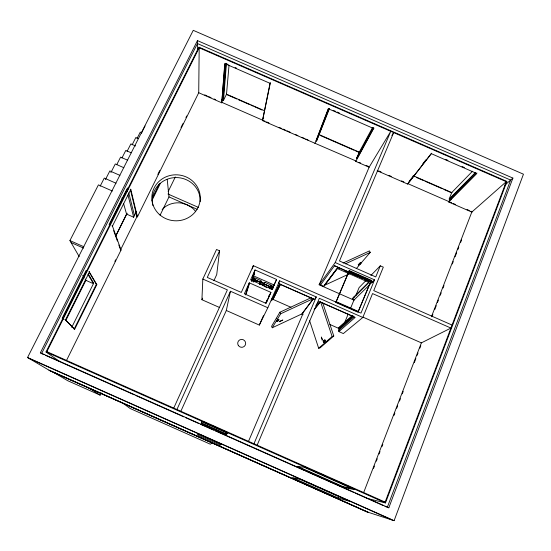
<?xml version="1.0" encoding="UTF-8"?>
<svg xmlns="http://www.w3.org/2000/svg" width="551" height="551" viewBox="0 0 551 551"><rect width="100%" height="100%" fill="white"/><g stroke="black" fill="none" stroke-linecap="round" stroke-linejoin="round"><path stroke-width="0.83" d="M197.396 51.25L197.465 40.602L512.898 178.09L388.827 507.781L387.298 507.375L510.632 180.074L197.444 43.543L41.587 353.597L43.942 354.651M137.419 216.88L130.807 189.406L130.291 189.179L136.958 216.674L137.419 216.88L198.725 92.74L199.186 47.792L506.266 181.685L385.135 502.092L382.67 501.5M219.732 307.582L201.914 299.71L202.83 279.054L216.536 249.472L219.573 250.808L216.729 274.556L213.919 280.673M323.451 341.827C325.035 345.319 326.495 335.945 323.471 341.889M198.725 92.74L221.784 102.817L224.76 63.579L270.018 83.318L262.51 120.621L355.946 160.961L355.767 161.381L369.129 167.222L390.762 131.324L335.228 262.558L319.132 284.791L353.935 300.116L374.563 279.853L335.228 262.558M221.784 102.817L224.911 63.985M223.045 100.22L225.958 63.248M221.474 99.531L223.486 100.413L226.365 64.481M223.486 100.413L226.509 94.166L229.03 65.266M254.362 273.062L252.041 280.287M201.37 423.505L201.721 421.722L227.721 433.286L226.027 434.47L201.37 423.505L201.845 421.777M270.348 82.836L262.51 120.621M180.866 411.232L226.316 310.488L230.449 291.245L267.827 307.74L279.632 280.803L316.281 296.955L253.956 443.755M260.451 283.655L261.243 280.735L254.321 277.676L252.992 280.438M252.317 268.943L253.315 265.672L360.988 313.106L374.563 279.853M245.491 294.923L249.279 282.828L270.913 292.367L266.078 303.374L244.369 293.793L249.279 282.828M246.221 293.779L249.321 283.944M274.061 284.936L253.178 275.734L255.037 269.969L276.588 279.46L272.228 289.378L250.615 279.853L255.037 269.969M251.738 280.79L252.138 279.77M251.773 280.796L252.041 279.97M251.931 280.28C254.893 281.871 251.256 278.606 251.835 280.9L252 279.991L253.983 280.769L253.866 281.12M254.404 272.959L252.599 278.703M252.42 279.233L254.218 273.627M253.074 280.783L252.937 281.272L253.136 280.707M251.986 280.335L251.959 280.549M253.088 276.933L253.274 276.492L253.04 277.077M253.26 276.519L253.198 276.829M251.952 280.528L252.021 280.245M252.372 279.261L252.73 278.2M252.468 278.909L252.64 278.489M252.537 278.944L252.627 278.537M253.694 282.153L254.844 278.992L253.067 278.214L252.744 278.937M252.379 279.233L252.516 278.503L262.2 283.111L262.524 282.381L260.754 281.595L259.824 283.923M252.496 278.586L252.351 279.405M254.286 273.406L251.8 280.81M251.835 280.9L252.785 278.041M394.11 520.667L523.45 174.192L193.256 30.333L27.55 357.53L50.423 371.016L366.704 511.796L394.11 520.667L27.55 357.53M259.59 284.22L259.914 283.579M259.845 284.006L260.754 281.595M366.539 498.276L385.48 502.918L506.954 181.431L198.911 47.124L46.022 351.958L59.797 361.601M260.182 283.82L263.226 284.936M314.931 143.529L328.279 108.726L373.681 128.528L373.874 128.066L355.767 161.381M328.355 109.015L316.109 140.891L316.522 141.07L329.443 108.643M316.522 141.07L329.078 108.513M363.667 492.539L421.377 342.867L450.932 328.065L372.545 293.58L362.827 317.459L343.342 333.569L338.837 331.578L339.388 330.242M431.667 316.178L471.794 212.094L506.266 181.685M373.544 468.405L374.466 466.001M376.319 461.194L377.249 458.79M379.102 453.976L380.032 451.572M381.884 446.765L382.807 444.354M393.931 415.495L394.86 413.092M396.713 408.277L397.643 405.873M399.496 401.066L400.419 398.662M402.271 393.848L403.201 391.444M414.324 362.586L415.867 358.577M417.107 355.367L418.03 352.964M419.883 348.149L420.812 345.746M431.936 316.887L432.859 314.483M434.718 309.669L436.261 305.66M437.494 302.458L438.424 300.047M440.277 295.24L441.206 292.836M443.059 288.021L443.982 285.618M452.323 263.97L453.253 261.567M455.105 256.759L456.648 252.751M457.888 249.541L458.811 247.137M460.67 242.33L461.593 239.919M338.252 498.001L349.279 501.217L299.916 479.246L292.423 477.6L338.252 498.001L338.831 496.52M343.149 487.263L354.527 489.646L304.062 467.207L296.293 466.422L343.149 487.263L343.356 486.733L354.748 489.081M451.035 199.848L449.182 199.042L451.744 192.554L472.524 171.216M471.794 212.094L448.431 201.88L476.918 173.007M274.067 284.268L271.25 289.468L271.829 288.455M269.735 288.118L269.887 287.78L271.857 288.476M263.53 285.921L264.611 283.297L262.841 282.518L262.517 283.248L271.98 287.415L272.297 286.685L270.527 285.907L269.48 288.256M263.654 285.68L264.611 283.297M372.373 281.141L371.78 282.587L369.425 281.554M452.061 325.069L373.75 290.618L383.31 267.139L380.293 265.816L375.761 276.919L339.485 260.974L393.662 132.584L391.871 135.505M377.173 170.734L407.623 184.048L431.536 153.212M371.291 280.287L357.985 312.21L335.848 302.458L349.313 270.624L371.291 280.287L358.129 311.852M353.625 297.967L354.086 296.851M344.306 323.478L348.156 314.132M350.725 307.899L353.935 300.116M355.87 295.426L359.094 287.601L365.568 280.941M353.577 316.019L339.244 328.685L338.521 328.368L338.872 327.514L352.316 315.489M339.809 330.951L338.541 330.393L339.244 328.685M354.272 299.902L352.337 299.048L352.681 298.208L368.75 282.112M335.993 302.1L349.313 270.624M321.839 285.287L320.468 285.019L323.692 286.437L325.049 284.268M257.152 445.18L319.332 298.298L362.827 317.459M372.717 282.539L334.505 265.734L371.808 282.505M319.132 284.791L369.129 167.222M248.522 441.317L303.009 313.56M373.709 127.86L356.91 158.716L356.497 158.536L359.252 152.152L372.586 127.46M226.027 434.47L227.962 432.728M220.166 445.001L221.543 444.388L197.733 433.789L197.589 434.953L220.166 445.001L220.813 443.521M272.483 287.67L273.131 287.904L272.476 287.691M279.805 283.731L271.491 300.818L279.75 284.054L313.34 298.862L301.81 314.194L303.078 314.752M272.235 299.124L272.959 299.441L280.156 284.853M270.486 286.789L264.494 284.109M270.803 288.269L271.877 285.425L264.955 282.367M270.761 288.352L270.073 288.876M271.471 288.993L270.631 288.249M265.837 302.885L267.132 299.944M272.049 289.22L272.704 287.712L273.117 287.932M273.144 287.181L272.359 288.214M226.316 310.488L259.321 325.076L263.44 315.695M270.204 286.637L270.527 285.907M271.684 288.696L273.73 285.418M259.824 283.579L263.722 285.439M263.192 285.019L264.948 282.374M263.784 285.26L260.051 283.545M270.693 288.304L271.636 288.731M253.178 275.734L254.142 273.585M251.566 281.017L252.51 278.806M260.74 282.456L254.734 279.812L254.5 280.342L253.439 280.066M254.514 279.722L254.844 278.992M253.315 265.672L241.304 292.436L207.279 277.422L219.573 250.808M173.744 408.091L227.377 289.888L202.83 279.054M176.926 409.503L230.449 291.245M271.567 289.599L271.932 288.979M271.595 289.619L271.788 289.206M271.857 289.027L272.001 288.745M273.461 285.521L273.22 286.079L273.64 285.184M201.914 299.71L202.63 298.16M271.912 289.172L273.93 284.984M268.564 296.831L269.646 294.496M276.588 279.46L272.724 287.725M266.126 302.561L267.559 299.462M268.998 296.355L269.714 294.806M265.968 303.036L270.913 292.367M359.824 263.681L360.375 263.406M270.018 83.318L270.224 82.864M54.273 372.731L67.794 380.748L100.124 395.143L101.198 392.897M279.632 280.803L278.31 283.551L314.38 299.448L316.281 296.955M160.079 215.214L168.985 196.921L167.228 179.44M168.151 191.652L175.308 176.981M259.321 325.076L267.827 307.74M152.475 197.775L159.294 183.91M151.986 200.419L160.327 183.449M123.582 203.574L126.558 214.098L133.659 217.225L136.373 211.742M114.877 261.374L115.634 259.831M66.554 360.368L121.041 250.037L120.579 249.83L137.716 215.138M157.841 174.398L159.742 170.548M181.01 127.501L182.911 123.658M185.949 117.508L186.706 115.972M74.151 329.078L96.335 284.371L89.014 271.615L96.831 284.591L74.647 329.298L65.046 319.497L74.647 329.298M273.599 285.645L273.689 285.487M115.538 236.241L126.73 213.747M116.075 235.518L127.185 213.203M71.72 327.377L93.691 283.2L88.263 273.93M272.959 299.441L280.514 284.247M48.901 353.108L46.842 351.655L199.186 47.792M65.576 319.738L89.544 271.85M121.041 250.037L112.452 226.082L130.807 189.406M65.975 320.152L85.887 280.349L84.992 278.902M41.587 353.597L40.375 352.792L197.465 40.602M86.176 270.362L62.16 318.223L63.324 319.428M110.152 222.99L126.682 190.04L127.102 191.693M132.123 144.851L135.849 137.502L138.191 138.528M137.027 138.528L140.264 132.137L141.814 132.812M141.407 133.163L145.044 125.993M116.702 164.763L120.593 157.118L127.687 160.231M121.95 157.979L125.793 150.437L131.248 152.834M127.088 151.346L130.876 143.894L135.601 145.974M100.158 186.162L104.291 178.076L116.013 183.235M105.406 179.633L109.849 170.934L119.898 175.349M110.903 172.532L115.283 163.95L123.865 167.718M79.192 256.58L69.915 240.58L98.422 184.881L112.397 191.032M272.855 287.298L273.02 286.899L272.325 288.207L272.642 287.581M356.497 158.536L373.199 127.756M271.753 288.731L273.613 285.315M273.22 286.079L273.675 285.198M273.881 285.046L273.399 285.955M271.733 289.289L272.731 287.47M272.077 288.876L272.828 287.443L272.545 287.774M311.177 297.705L279.894 312.224L271.574 326.344L272.263 327.762L301.934 313.905L313.478 298.546L280.659 313.795L272.263 327.762M320.468 285.019L334.505 265.734M326.061 282.932L336.661 268.916M323.692 286.437L337.281 268.502L368.97 282.436L352.337 299.048M337.419 268.385L324.608 285.28L349.554 273.737M409.035 181.499L413.794 175.39M422.775 163.854L425.951 159.783M407.623 184.048L431.35 153.674L476.732 173.469L448.431 201.88M315.875 305.44L319.029 301.5L355.168 317.424L338.837 331.578M314.139 309.51L320.524 301.652L332.129 336.516L318.671 348.266L309.621 320.758M314.545 309.152L320.386 301.962L354.052 316.797L338.541 330.393M276.471 318.547L276.85 318.292M356.249 268.681L370.238 252.406L369.459 250.898L343.101 263.02M277.98 320.937C281.189 316.894 274.026 322.783 277.415 321.281M370.871 275.5L380.293 265.816M449.182 199.042L475.052 172.869M449.492 199.18L475.472 172.938M277.36 321.522C282.236 316.935 274.391 322.376 277.525 321.515M338.521 328.368L352.578 315.847M162.146 209.47L165.438 206.584A21.778 20.855 0.6 0 1 181.623 203.112L187.023 204.717L191.81 207.596A21.778 20.855 0.6 0 1 195.667 211.556M504.812 185.164L512.898 178.09M322.7 302.781L333.782 336.007L320.159 347.805L318.671 348.266M212.004 442.935L210.365 444.223L130.174 408.518L123.617 403.697M279.681 321.274L282.842 320.021L279.55 321.743M277.849 320.641L277.931 320.668M345.422 263.826L370.238 252.406M332.129 336.516L333.782 336.007M225.758 63.475L228.1 64.495M235.119 67.553L236.682 68.234M333.183 110.317L335.531 111.343M337.095 112.025L339.444 113.051M445.621 159.356L447.97 160.382M462.048 166.519L464.397 167.545M226.509 94.166L264.68 110.834M319.36 134.719L359.769 152.379M413.25 175.735L451.992 192.657M226.53 94.51L236.772 98.98M238.342 99.669L249.369 104.49M250.946 105.179L253.308 106.205M254.886 106.894L261.973 109.993M320.248 135.45L354.107 150.244M355.684 150.926L358.832 152.303M413.174 176.044L414.751 176.726M416.322 177.415L423.409 180.514M424.986 181.203L442.315 188.773M443.886 189.454L450.973 192.554M263.288 117.804L263.736 118.004M204.745 94.882L207.1 95.908M208.664 96.59L211.012 97.617M214.146 98.987L215.716 99.676M221.984 102.41L265.052 121.234M266.615 121.916L268.964 122.942M279.13 127.391L281.478 128.417M283.042 129.099L285.39 130.126M286.954 130.807L290.081 132.178M295.556 134.568L297.905 135.594M301.817 137.302L304.166 138.329M305.729 139.017L308.078 140.037M359.087 162.338L360.657 163.02M366.16 165.424L368.516 166.457M378.73 170.92L381.085 171.946M388.944 175.383L391.3 176.416M401.514 180.88L403.869 181.906M407.795 183.621L448.597 201.452M449.361 201.79L451.668 202.796M453.204 203.471L455.512 204.476M467.028 209.511L469.335 210.516M470.871 211.191L472.407 211.859M71.086 242.612L83.587 248.102M348.962 271.044L370.885 280.686M337.997 267.731L340.353 268.771M344.279 270.493L348.997 272.566M349.244 272.676L353.907 274.729M354.493 274.99L357.792 276.437M359.211 277.063L361.676 278.145M365.492 279.825L367.896 280.879M167.959 194.007L198.587 207.472M168.985 196.921L197.168 209.318M336.324 301.741L358.508 311.515M363.102 317.19L421.377 342.867M254.521 279.901L259.879 282.264M264.48 284.254L270.603 286.954M264.604 286.492L266.815 287.505M111.936 225.848L112.452 226.082M271.753 298.835L291.018 307.327M329.904 324.484L339.939 328.913M69.915 240.58L83.848 246.745M96.335 284.371L96.831 284.591M85.887 280.349L93.443 283.696L88.002 274.453M46.842 351.655L385.135 502.092M202.734 421.508L211.143 425.248M212.672 425.93L221.082 429.67M222.611 430.352L227.198 432.39M304.297 466.642L306.625 467.675M316.715 472.166L323.699 475.272M336.895 481.14L340.001 482.518M341.551 483.213L348.542 486.319M46.022 351.958L385.48 502.918M201.604 422.982L226.254 433.947M298.063 466.594L343.356 486.733M40.375 352.792L388.827 507.781M45.513 355.347L134.299 394.84M135.87 395.542L183.8 416.859M185.37 417.555L198.725 423.499M200.302 424.194L213.657 430.138M215.227 430.841L304.014 470.334M305.585 471.029L353.515 492.346M355.085 493.049L368.447 498.986M370.017 499.688L383.372 505.632M384.942 506.328L386.513 507.023M28.866 358.308L392.532 520.158M48.887 370.114L368.536 512.389M49.645 370.554L367.641 512.099M272.469 287.911L272.945 287.147L272.463 288.077M90.543 388.972L100.124 395.143M82.74 275.28L84.089 277.456M279.894 312.224L280.659 313.795M322.225 340.353L321.336 337.012L322.466 339.574M109.725 226.22L109.132 224.615L127.522 187.96L127.935 189.585M113.664 230.649L117.404 241.035M118.851 245.03L120.579 249.83M121.985 197.899L122.666 200.33M127.949 194.985L133.659 217.225M128.748 192.836L134.472 215.579M152.909 205.557A23.968 22.798 1.6 0 1 174.102 177.656A23.968 22.798 1.6 0 1 200.165 201.673M323.189 341.138C323.857 345.959 326.812 337.047 323.217 341.062M324.174 340.862L324.374 341.434L324.181 340.842M269.646 286.706C266.787 286.245 270.968 288.152 268.337 286.968L269.646 286.706M254.163 273.806L253.963 274.384L254.149 273.792M255.044 281.017L256.036 281.547C256.559 280.728 254.169 279.86 256.139 281.148L255.044 281.017M358.267 264.811C361.67 263.95 362.262 259.79 358.267 264.811M358.384 265.038C361.628 264.28 362.51 259.955 358.384 265.038M159.273 214.36A24.21 23.004 1.7 0 0 199.545 203.388A24.21 23.004 1.7 0 0 169.309 175.693A24.21 23.004 1.7 0 0 159.273 214.36M238.328 345.477A3.988 3.953 26.4 0 0 245.216 345.208A3.988 3.953 26.4 0 0 241.503 339.402A3.988 3.953 26.4 0 0 238.328 345.477"/></g></svg>
